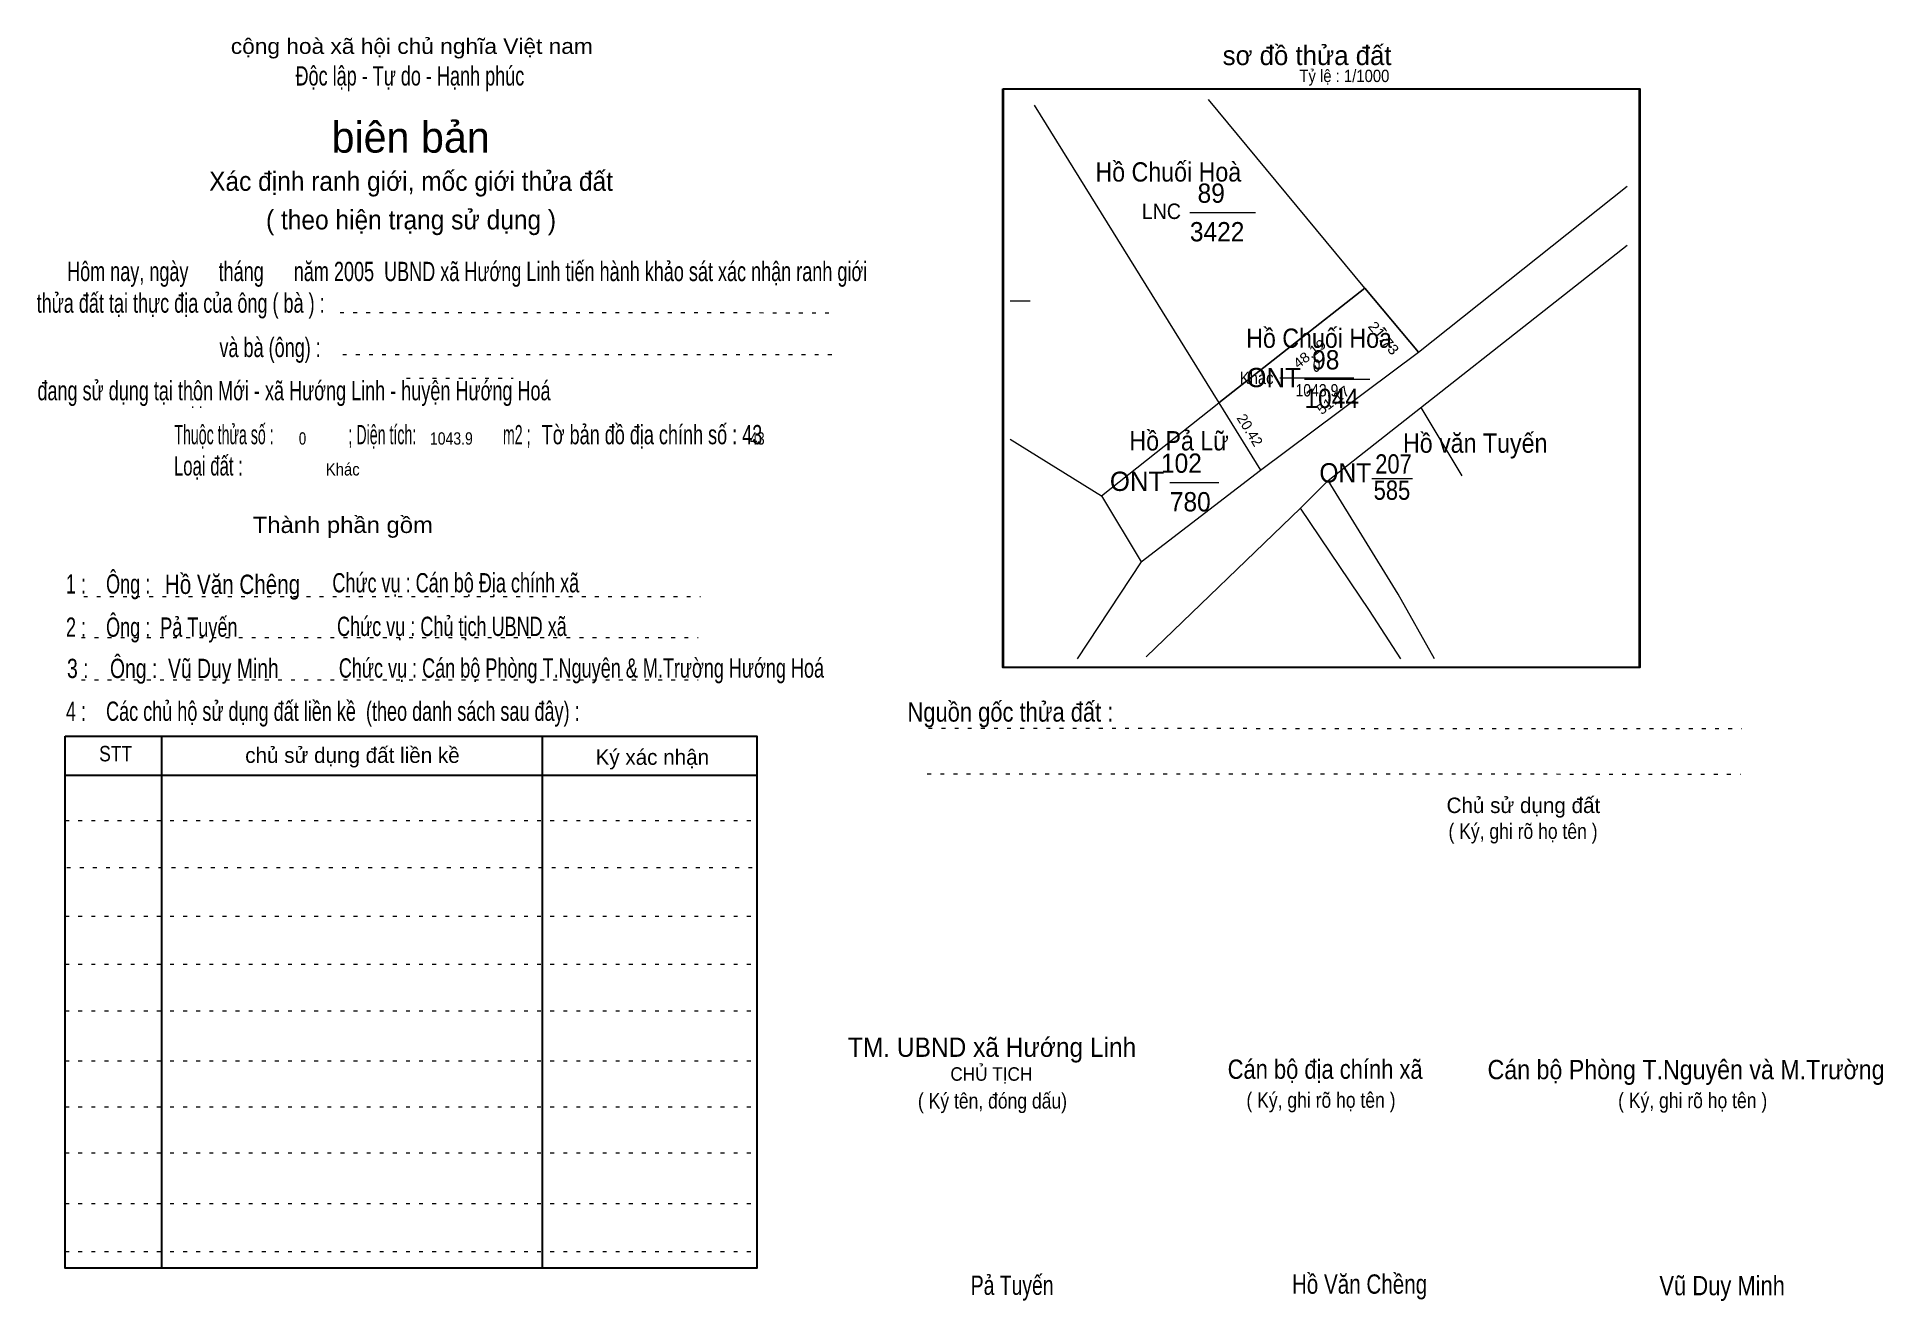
# Model space of a CAD drawing. Header units: centimetres. Extents: x -1.5 to 46.4, y -3.9 to 28.9.
import ezdxf
from ezdxf.enums import TextEntityAlignment as Align

# ---------------------------------------------------------------- set-up
doc = ezdxf.new("R2010")
doc.units = ezdxf.units.CM
doc.header["$LTSCALE"] = 0.2
doc.linetypes.add('DOTTED', pattern=[1.5, 0.3, -1.2])
for name, color, linetype, lineweight in [('15', 7, 'Continuous', 13), ('16', 7, 'Continuous', 13), ('2', 7, 'Continuous', 25), ('22', 7, 'Continuous', 13), ('33', 7, 'Continuous', 13), ('5', 7, 'DOTTED', 13)]:
    doc.layers.add(name, color=color, linetype=linetype, lineweight=lineweight)
doc.layers.add('34', color=7, linetype='Continuous')
doc.layers.add('51', color=7, linetype='Continuous')

msp = doc.modelspace()

# ---------------------------------------------------------------- linework, layer by layer
at = {"layer": '15'}
for p, q in [((28.41, 24.32), (30.11, 24.32)), ((23.75, 22.03), (24.27, 22.03)), ((31.38, 20), (33.08, 20)), ((27.89, 17.32), (29.16, 17.32))]:
    msp.add_line(p, q, dxfattribs=at)
at = {"layer": '16'}
for p, q in [((35.47, 17.49), (34.41, 19.26)), ((33.13, 17.42), (34.18, 17.42))]:
    msp.add_line(p, q, dxfattribs=at)
at = {"layer": '2'}
msp.add_lwpolyline([(23.56, 27.52), (40.06, 27.52), (40.06, 12.52), (23.56, 12.52)], close=True, dxfattribs=at)
at = {"layer": '22'}
for p, q in [((32.95, 22.36), (28.89, 27.25)), ((34.34, 20.7), (39.75, 25)), ((32.95, 22.36), (34.34, 20.7)), ((30.24, 17.64), (34.34, 20.7)), ((23.75, 18.44), (26.12, 16.97)), ((31.28, 16.65), (27.28, 12.8)), ((27.15, 15.26), (25.49, 12.75))]:
    msp.add_line(p, q, dxfattribs=at)
for points in [[(24.37, 27.1), (29.16, 19.38), (30.24, 17.64)], [(31.28, 16.65), (32, 17.37), (39.75, 23.47)], [(26.12, 16.97), (29.16, 19.38), (32.95, 22.36)], [(26.12, 16.97), (27.15, 15.26), (30.24, 17.64)], [(34.75, 12.75), (33.81, 14.42), (32, 17.37)], [(33.88, 12.75), (33.07, 14), (31.28, 16.65)]]:
    msp.add_lwpolyline(points, dxfattribs=at)
msp.add_lwpolyline([(30.24, 17.64), (34.34, 20.7), (32.95, 22.36), (29.16, 19.38)], close=True, dxfattribs=at)
at = {"layer": '33'}
msp.add_line((30.74, 20.03), (32.66, 20.03), dxfattribs=at)
at = {"layer": '5'}
for p, q in [((6.37, 21.73), (19.21, 21.72)), ((6.44, 20.64), (19.25, 20.64)), ((8.09, 20.02), (10.86, 20.02)), ((-0.28, 14.36), (15.72, 14.36)), ((-0.34, 13.3), (15.66, 13.3)), ((-0.34, 12.2), (15.66, 12.2)), ((21.63, 10.95), (42.72, 10.94)), ((21.6, 9.77), (42.69, 9.76)), ((-0.76, 8.56), (17.18, 8.56)), ((-0.72, 7.34), (17.22, 7.34)), ((-0.76, 6.08), (17.18, 6.08)), ((-0.76, 4.83), (17.18, 4.83)), ((-0.76, 3.62), (17.18, 3.62)), ((-0.76, 2.33), (17.18, 2.33)), ((-0.76, 1.13), (17.18, 1.13)), ((-0.76, -0.06), (17.18, -0.06)), ((-0.76, -1.37), (17.18, -1.37)), ((-0.76, -2.62), (17.18, -2.62))]:
    msp.add_line(p, q, dxfattribs=at)
at = {"layer": '5', "linetype": 'Continuous', "lineweight": 25}
for p, q in [((1.74, 10.74), (1.74, -3.05)), ((11.61, 10.74), (11.61, -3.05)), ((-0.76, 9.73), (17.18, 9.73))]:
    msp.add_line(p, q, dxfattribs=at)
for points in [[(23.58, 27.52), (40.08, 27.52), (40.08, 12.52), (23.58, 12.52)], [(-0.76, 10.74), (17.18, 10.74), (17.18, -3.05), (-0.76, -3.05)]]:
    msp.add_lwpolyline(points, close=True, dxfattribs=at)

# ---------------------------------------------------------------- texts
at = {"layer": '15', "width": 0.95}
for s, p in [('89', (28.61, 24.57)), ('3422', (28.41, 23.57)), ('98', (31.58, 20.25)), ('1044', (31.38, 19.25)), ('102', (27.66, 17.57)), ('780', (27.89, 16.57))]:
    msp.add_text(s, height=0.5, dxfattribs=at).set_placement(p)
at = {"layer": '16'}
for s, width, p in [('Hồ Chuối Hoà', 0.9, (27.85, 25.12)), ('Hồ Chuối Hoà', 0.9, (31.76, 20.81)), ('Hồ Pả Lữ', 0.9, (28.13, 18.15)), ('Hồ văn Tuyến', 0.9, (35.81, 18.09)), ('ONT', 0.95, (32.44, 17.32)), ('207', 0.85, (33.69, 17.55)), ('585', 0.85, (33.65, 16.87))]:
    msp.add_text(s, height=0.5, dxfattribs=dict(at, width=width)).set_placement(p, align=Align.CENTER)
at = {"layer": '22', "width": 0.95}
msp.add_text('LNC', height=0.4, dxfattribs=at).set_placement((27.67, 24.15), align=Align.CENTER)
at = {"layer": '22'}
for p in [(30.58, 19.79), (27.04, 17.1)]:
    msp.add_text('ONT', height=0.5, dxfattribs=at).set_placement(p, align=Align.CENTER)
at = {"layer": '33', "width": 0.9}
msp.add_text('Khác', height=0.32, dxfattribs=at).set_placement((30.58, 19.87), align=Align.RIGHT)
at = {"layer": '33'}
for s, width, p in [('0', 0.8, (31.695, 20.19)), ('1043.9', 0.85, (31.705, 19.55))]:
    msp.add_text(s, height=0.32, dxfattribs=dict(at, width=width)).set_placement(p, align=Align.CENTER)
at = {"layer": '34'}
for s, width, p in [(': : ', 0.85, (2.5, 19.25)), ('0', 0.8, (5.3, 18.3)), ('1043.9', 0.85, (8.7, 18.3)), ('43', 0.8, (17, 18.3)), ('Khác', 0.9, (6, 17.5))]:
    msp.add_text(s, height=0.32, dxfattribs=dict(at, width=width)).set_placement(p)
at = {"layer": '5'}
for s, height, width, p in [('cộng hoà xã hội chủ nghĩa Việt nam', 0.4, 1.1, (8.23, 28.43)), ('Độc lập - Tự do - Hạnh phúc', 0.5, 0.7, (8.18, 27.61)), ('Xác định ranh giới, mốc giới thửa đất', 0.5, 0.95, (8.21, 24.88)), ('( theo hiện trạng sử dụng )', 0.5, 0.95, (8.21, 23.88)), ('Thành phần gồm', 0.42, 1.1, (6.44, 16.01)), ('Hồ Văn Chêng', 0.5, 0.8, (3.58, 14.43)), ('Chức vụ : Cán bộ Địa chính xã', 0.5, 0.7, (9.37, 14.47)), ('Chức vụ : Chủ tịch UBND xã', 0.5, 0.7, (9.27, 13.34)), ('Chức vụ : Cán bộ Phòng T.Nguyên & M.Trường Hướng Hoá', 0.5, 0.7, (12.63, 12.26)), ('    Nguồn gốc thửa đất :', 0.5, 0.85, (23.44, 11.12)), ('( Ký, ghi rõ họ tên )', 0.4, 0.85, (37.05, 8.08)), ('CHỦ TỊCH', 0.35, 0.95, (23.26, 1.81)), ('( Ký tên, đóng dấu)', 0.4, 0.85, (23.29, 1.09)), ('( Ký, ghi rõ họ tên )', 0.4, 0.85, (31.81, 1.11)), ('( Ký, ghi rõ họ tên )', 0.4, 0.85, (41.45, 1.1)), ('Pả Tuyến', 0.5, 0.75, (23.8, -3.74)), ('Hồ Văn Chềng', 0.5, 0.8, (32.81, -3.71)), ('Vũ Duy Minh', 0.5, 0.85, (42.215, -3.75))]:
    msp.add_text(s, height=height, dxfattribs=dict(at, width=width)).set_placement(p, align=Align.CENTER)
msp.add_text('sơ đồ thửa đất', height=0.5, dxfattribs=at).set_placement((29.26, 28.14))
for s, height, p in [('biên bản', 0.8, (8.2, 25.87)), ('      chủ sử dụng đất liền kề', 0.4, (6.245, 10.05)), ('   Ký xác nhận', 0.4, (14.245, 10)), ('Chủ sử dụng đất', 0.4, (37.06, 8.75))]:
    msp.add_text(s, height=height, dxfattribs=at).set_placement(p, align=Align.CENTER)
for s, height, width, p in [('   Hôm nay, ngày      tháng      năm 2005  UBND xã Hướng Linh tiến hành khảo sát xác nhận ranh giới ', 0.5, 0.7, (-1.1, 22.54)), ('thửa đất tại thực địa của ông ( bà ) :                                       ', 0.5, 0.7, (-1.5, 21.72)), ('                                     và bà (ông) :', 0.5, 0.7, (-1.57, 20.57)), (' đang sử dụng tại thôn Mới - xã Hướng Linh - huyện Hướng Hoá', 0.5, 0.7, (-1.61, 19.45)), ('Thuộc thửa số :                   ; Diện tích:                      m2 ;                                            ', 0.5, 0.55, (2.07, 18.31)), ('Tờ bản đồ địa chính số : 43', 0.5, 0.7, (11.6, 18.31)), ('Loại đất :  ', 0.5, 0.65, (2.06, 17.5)), ('    1 :    Ông :                                                        ', 0.5, 0.7, (-1.26, 14.44)), ('    2 :    Ông :  Pả Tuyến', 0.5, 0.7, (-1.26, 13.32)), ('    3 :    Ông :  Vũ Duy Minh', 0.5, 0.75, (-1.27, 12.25)), ('    4 :    Các chủ hộ sử dụng đất liền kề  (theo danh sách sau đây) :', 0.5, 0.7, (-1.26, 11.14)), ('STT', 0.4, 0.85, (0.12, 10.09)), ('TM. UBND xã Hướng Linh', 0.5, 0.95, (19.54, 2.43)), ('Cán bộ địa chính xã  ', 0.5, 0.85, (29.39, 1.86)), ('Cán bộ Phòng T.Nguyên và M.Trường', 0.5, 0.9, (36.13, 1.85))]:
    msp.add_text(s, height=height, dxfattribs=dict(at, width=width)).set_placement(p)
at = {"layer": '51', "width": 0.9}
msp.add_text('Tỷ lệ : 1/1000', height=0.32, dxfattribs=at).set_placement((31.25, 27.7))
at = {"layer": '51'}
for s, height, rotation, width, p in [('21.73', 0.27, 309.998, 1.1, (33.3315, 20.9768)), ('48.19', 0.26, 38.285, 1.1, (31.5945, 20.5556)), ('51.17', 0.27, 36.673, 1.05, (32.2044, 19.3437))]:
    msp.add_text(s, height=height, rotation=rotation, dxfattribs=dict(at, width=width)).set_placement(p, align=Align.CENTER)
msp.add_text('20.42', height=0.27, rotation=301.806, dxfattribs=at).set_placement((29.8505, 18.6062), align=Align.CENTER)

doc.saveas('drawing.dxf')
